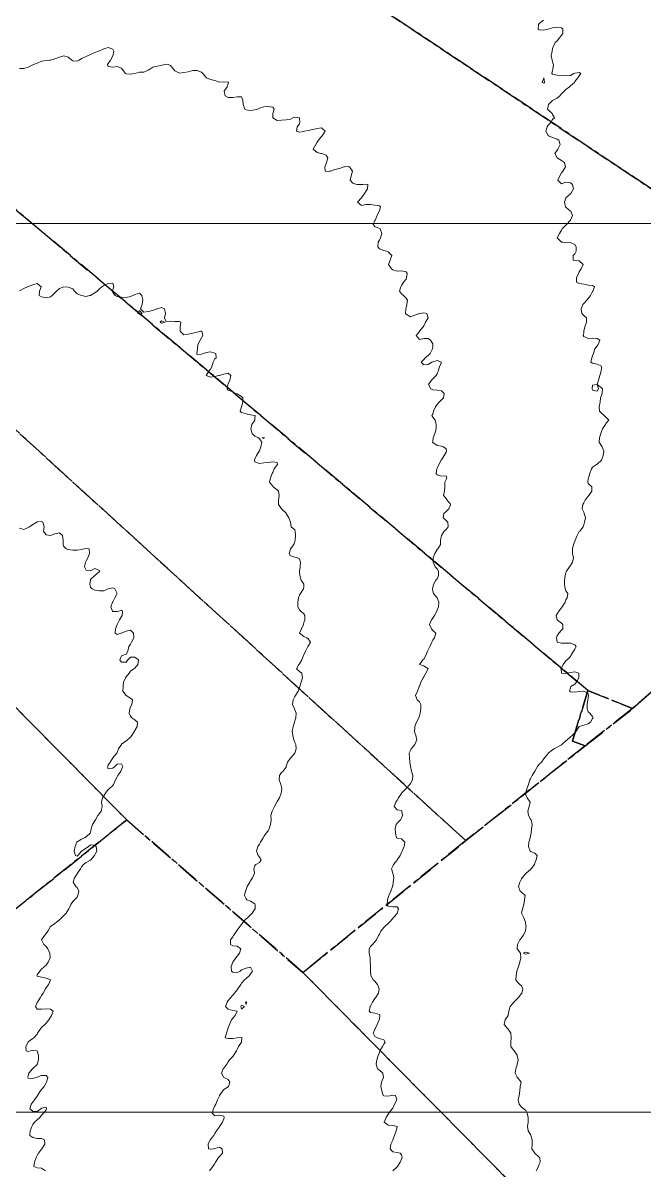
# Model space of a CAD drawing. Header units: centimetres. Extents: x 0 to 642158, y -847 to 649707.
# Drawn here: x 616291.6 to 616361.5, y 620380.9 to 620509.9 of the extents above; entities that cross this region are included whole.
import ezdxf

# ---------------------------------------------------------------- set-up
doc = ezdxf.new("R2010")
doc.units = ezdxf.units.CM
doc.header["$MEASUREMENT"] = 0
doc.linetypes.add('CENTERX2', pattern=[4, 2.5, -0.5, 0.5, -0.5])
doc.layers.add('MEV_grille', color=254, linetype='Continuous', lineweight=9)
doc.layers.add('WAL_topographie 0.5', color=253, linetype='Continuous', lineweight=20)
doc.layers.add('SPW_parcellaire cadastral', color=7, linetype='CENTERX2', lineweight=25, true_color=0xff0542)

# ---------------------------------------------------------------- blocks, each defined once
blk = doc.blocks.new('*U114')
at = {"layer": 'MEV_grille', "transparency": 33554687}
blk.add_lwpolyline([(-1338.46, 0), (1338.46, 0)], dxfattribs=at)
blk = doc.blocks.new('*U115')
at = {"layer": 'MEV_grille', "color": 0, "linetype": 'ByBlock', "lineweight": -2, "transparency": 16777216}
for p in [(0, -1900), (0, -2000)]:
    blk.add_blockref('*U114', p, dxfattribs=at)

msp = doc.modelspace()

# ---------------------------------------------------------------- linework, layer by layer
at = {"layer": 'SPW_parcellaire cadastral'}
for points in [[(616425.74, 620491.64), (616398.85, 620466.93), (616295.42, 620535.92), (616341.97, 620593.58), (616353.95, 620608.37), (616450.36, 620515.77), (616425.74, 620491.64)], [(616244.92, 620527.53), (616265.33, 620555.01), (616295.42, 620535.92), (616398.85, 620466.93), (616360.24, 620432.78), (616355.21, 620434.82), (616244.92, 620527.53)], [(616354.92, 620428.6), (616341.48, 620417.92), (616235.18, 620514.94), (616244.92, 620527.53), (616355.21, 620434.82), (616353.48, 620429.12), (616354.92, 620428.6)], [(616303.32, 620420.25), (616224.63, 620500.07), (616235.18, 620514.94), (616341.48, 620417.92), (616323.15, 620403.09), (616303.32, 620420.25)], [(616303.32, 620420.25), (616290.03, 620409.61), (616256.41, 620439.97), (616241.16, 620431.19), (616199.69, 620465.2), (616224.63, 620500.07), (616303.32, 620420.25)], [(616341.48, 620417.92), (616354.92, 620428.6), (616360.24, 620432.78), (616398.85, 620466.93), (616425.74, 620491.64), (616492.56, 620388.57), (616489.07, 620387.92), (616489.93, 620383.02), (616456.01, 620366.98), (616440.31, 620357.7), (616423.38, 620344.81), (616399.68, 620325.69), (616323.15, 620403.09), (616341.48, 620417.92)], [(616360.24, 620432.78), (616354.92, 620428.6), (616353.48, 620429.12), (616355.21, 620434.82), (616360.24, 620432.78)], [(616290.03, 620409.61), (616303.32, 620420.25), (616323.15, 620403.09), (616399.68, 620325.69), (616371.02, 620300.45), (616358.06, 620289.88), (616353.64, 620285.88), (616330.12, 620265.67), (616329.04, 620264.85), (616291.15, 620237.51), (616212.07, 620310.72), (616188.38, 620332.54), (616278.61, 620400.63), (616290.03, 620409.61)]]:
    msp.add_lwpolyline(points, dxfattribs=at)
at = {"layer": 'WAL_topographie 0.5'}
for points in [[(616350.21, 620510.25), (616349.75, 620509.89), (616349.67, 620509.75), (616349.62, 620509.25), (616349.75, 620509.15), (616350.25, 620509.12), (616350.75, 620509.25), (616350.75, 620509.25), (616351.25, 620509.4), (616351.75, 620509.47), (616352.25, 620509.39), (616352.41, 620509.25), (616352.38, 620508.75), (616352.25, 620508.55), (616352.03, 620508.25), (616351.75, 620507.93), (616351.54, 620507.75), (616351.3, 620507.25), (616351.25, 620507.05), (616351.18, 620506.75), (616351.07, 620506.25), (616351.18, 620505.75), (616351.25, 620505.53), (616351.33, 620505.25), (616351.27, 620504.75), (616351.25, 620504.58), (616351.17, 620504.25), (616351.25, 620504.17), (616351.75, 620504.06), (616352.25, 620504.02), (616352.75, 620503.98), (616353.25, 620504.04), (616353.65, 620504.25), (616353.75, 620504.29), (616354.25, 620504.35), (616354.41, 620504.25), (616354.25, 620504), (616354.08, 620503.75), (616353.75, 620503.35), (616353.69, 620503.25), (616353.25, 620502.85), (616353.16, 620502.75), (616352.75, 620502.46), (616352.54, 620502.25), (616352.25, 620501.95), (616352.05, 620501.75), (616351.75, 620501.49), (616351.31, 620501.25), (616351.25, 620501.2), (616350.78, 620500.75), (616350.75, 620500.58), (616350.68, 620500.25), (616350.75, 620500.14), (616351.19, 620499.75), (616351.25, 620499.62), (616351.44, 620499.25), (616351.25, 620499.07), (616351.05, 620498.75), (616350.75, 620498.44), (616350.62, 620498.25), (616350.49, 620497.75), (616350.75, 620497.28), (616350.8, 620497.25), (616351.25, 620497.06), (616351.75, 620496.85), (616351.96, 620496.75), (616352.09, 620496.25), (616351.82, 620495.75), (616351.75, 620495.62), (616351.49, 620495.25), (616351.75, 620494.75), (616351.75, 620494.75), (616352.25, 620494.46), (616352.57, 620494.25), (616352.68, 620493.75), (616352.4, 620493.25), (616352.25, 620493.06), (616352.05, 620492.75), (616351.85, 620492.25), (616352.25, 620491.83), (616352.75, 620492.01), (616353.25, 620491.93), (616353.49, 620491.75), (616353.6, 620491.25), (616353.29, 620490.75), (616353.25, 620490.7), (616352.75, 620490.25), (616352.75, 620490.25), (616352.59, 620489.75), (616352.7, 620489.25), (616352.75, 620489.2), (616353.25, 620488.77), (616353.28, 620488.75), (616353.48, 620488.25), (616353.25, 620487.75), (616353.25, 620487.75), (616352.82, 620487.25), (616352.75, 620487.17), (616352.33, 620486.75), (616352.25, 620486.63), (616352.01, 620486.25), (616351.77, 620485.75), (616352.25, 620485.27), (616352.38, 620485.25), (616352.75, 620485.2), (616353.25, 620485.23), (616353.75, 620485), (616353.9, 620484.75), (616353.88, 620484.25), (616353.75, 620483.97), (616353.57, 620483.75), (616353.54, 620483.25), (616353.75, 620483.2), (616354.25, 620483.15), (616354.7, 620482.75), (616354.44, 620482.25), (616354.25, 620481.93), (616354.15, 620481.75), (616353.95, 620481.25), (616353.95, 620480.75), (616354.25, 620480.61), (616354.75, 620480.55), (616355.25, 620480.43), (616355.75, 620480.38), (616355.96, 620480.25), (616355.77, 620479.75), (616355.75, 620479.72), (616355.49, 620479.25), (616355.25, 620478.92), (616355.1, 620478.75), (616354.75, 620478.36), (616354.65, 620478.25), (616354.46, 620477.75), (616354.53, 620477.25), (616354.75, 620477.02), (616355.06, 620476.75), (616355.06, 620476.25), (616354.86, 620475.75), (616354.77, 620475.25), (616354.75, 620475.05), (616354.7, 620474.75), (616354.75, 620474.65), (616355.25, 620474.42), (616355.75, 620474.47), (616356.25, 620474.44), (616356.56, 620474.25), (616356.37, 620473.75), (616356.25, 620473.61), (616356.01, 620473.25), (616355.84, 620472.75), (616355.75, 620472.46), (616355.66, 620472.25), (616355.54, 620471.75), (616355.75, 620471.64), (616356.25, 620471.55), (616356.75, 620471.31), (616356.77, 620471.25), (616356.75, 620471.12), (616356.7, 620470.75), (616356.55, 620470.25), (616356.39, 620469.75), (616356.25, 620469.25), (616356.75, 620468.89), (616356.84, 620468.75), (616356.83, 620468.25), (616356.75, 620468), (616356.63, 620467.75), (616356.59, 620467.25), (616356.49, 620466.75), (616356.53, 620466.25), (616356.75, 620466.04), (616357.06, 620465.75), (616357.25, 620465.57), (616357.56, 620465.25), (616357.25, 620464.88), (616357.18, 620464.75), (616356.84, 620464.25), (616356.75, 620463.98), (616356.66, 620463.75), (616356.52, 620463.25), (616356.5, 620462.75), (616356.75, 620462.34), (616356.81, 620462.25), (616357, 620461.75), (616356.95, 620461.25), (616356.75, 620460.75), (616356.75, 620460.75), (616356.25, 620460.28), (616356.2, 620460.25), (616355.75, 620459.94), (616355.61, 620459.75), (616355.42, 620459.25), (616355.28, 620458.75), (616355.25, 620458.62), (616355.19, 620458.25), (616355.25, 620458.1), (616355.64, 620457.75), (616355.64, 620457.25), (616355.32, 620456.75), (616355.25, 620456.67), (616354.9, 620456.25), (616354.75, 620455.93), (616354.66, 620455.75), (616354.57, 620455.25), (616354.75, 620454.87), (616354.8, 620454.75), (616354.93, 620454.25), (616354.85, 620453.75), (616354.75, 620453.47), (616354.67, 620453.25), (616354.3, 620452.75), (616354.25, 620452.7), (616354, 620452.25), (616353.79, 620451.75), (616353.75, 620451.62), (616353.61, 620451.25), (616353.48, 620450.75), (616353.47, 620450.25), (616353.59, 620449.75), (616353.49, 620449.25), (616353.25, 620448.9), (616353.13, 620448.75), (616352.81, 620448.25), (616352.75, 620448.11), (616352.65, 620447.75), (616352.58, 620447.25), (616352.58, 620446.75), (616352.64, 620446.25), (616352.75, 620446.02), (616352.96, 620445.75), (616352.88, 620445.25), (616352.75, 620445.01), (616352.66, 620444.75), (616352.32, 620444.25), (616352.25, 620444.13), (616351.93, 620443.75), (616351.75, 620443.44), (616351.64, 620443.25), (616351.75, 620442.75), (616351.75, 620442.75), (616352.25, 620442.38), (616352.4, 620442.25), (616352.4, 620441.75), (616352.25, 620441.59), (616351.94, 620441.25), (616351.75, 620440.96), (616351.67, 620440.75), (616351.75, 620440.25), (616351.75, 620440.25), (616352.25, 620440.13), (616352.75, 620440.15), (616353.25, 620440.16), (616353.75, 620439.97), (616353.88, 620439.75), (616353.75, 620439.48), (616353.61, 620439.25), (616353.31, 620438.75), (616353.25, 620438.64), (616352.9, 620438.25), (616352.75, 620438.15), (616352.45, 620437.75), (616352.25, 620437.33), (616352.22, 620437.25), (616352.25, 620436.75), (616352.25, 620436.75), (616352.75, 620436.72), (616352.88, 620436.75), (616353.25, 620436.84), (616353.75, 620436.92), (616354.19, 620436.75), (616354.19, 620436.25), (616353.92, 620435.75), (616353.75, 620435.54), (616353.31, 620435.25), (616353.25, 620435.11), (616353.14, 620434.75), (616353.25, 620434.67), (616353.75, 620434.64), (616354.25, 620434.69), (616354.75, 620434.75), (616354.75, 620434.75), (616354.75, 620434.75), (616355.25, 620434.47), (616355.29, 620434.25), (616355.25, 620434), (616355.21, 620433.75), (616355.15, 620433.25), (616355.15, 620432.75), (616355.25, 620432.42), (616355.42, 620432.25), (616355.75, 620431.89), (616355.81, 620431.75), (616355.75, 620431.68), (616355.49, 620431.25), (616355.25, 620431.08), (616354.75, 620430.93), (616354.25, 620430.75), (616354.25, 620430.75), (616353.89, 620430.25), (616353.75, 620430.06), (616353.43, 620429.75), (616353.25, 620429.6), (616352.87, 620429.25), (616352.75, 620429.16), (616352.29, 620428.75), (616352.25, 620428.72), (616351.75, 620428.43), (616351.42, 620428.25), (616351.25, 620428.15), (616350.76, 620427.75), (616350.75, 620427.74), (616350.34, 620427.25), (616350.25, 620427.13), (616349.98, 620426.75), (616349.75, 620426.51), (616349.56, 620426.25), (616349.25, 620425.75), (616349.25, 620425.75), (616348.95, 620425.25), (616348.75, 620424.88), (616348.69, 620424.75), (616348.54, 620424.25), (616348.36, 620423.75), (616348.25, 620423.39), (616348.21, 620423.25), (616348.25, 620423.08), (616348.37, 620422.75), (616348.71, 620422.25), (616348.59, 620421.75), (616348.47, 620421.25), (616348.55, 620420.75), (616348.75, 620420.33), (616348.82, 620420.25), (616348.94, 620419.75), (616348.88, 620419.25), (616348.84, 620418.75), (616348.75, 620418.43), (616348.71, 620418.25), (616348.56, 620417.75), (616348.52, 620417.25), (616348.71, 620416.75), (616348.75, 620416.7), (616349.25, 620416.5), (616349.5, 620416.25), (616349.4, 620415.75), (616349.25, 620415.4), (616349.19, 620415.25), (616348.84, 620414.75), (616348.75, 620414.67), (616348.27, 620414.25), (616348.25, 620414.23), (616347.83, 620413.75), (616347.75, 620413.62), (616347.55, 620413.25), (616347.41, 620412.75), (616347.6, 620412.25), (616347.75, 620412.13), (616348.17, 620411.75), (616348.1, 620411.25), (616348, 620410.75), (616347.86, 620410.25), (616347.75, 620409.75), (616348, 620409.25), (616348.2, 620408.75), (616348.25, 620408.38), (616348.27, 620408.25), (616348.25, 620408.15), (616348.2, 620407.75), (616347.93, 620407.25), (616347.75, 620406.99), (616347.55, 620406.75), (616347.29, 620406.25), (616347.25, 620405.75), (616347.64, 620405.25), (616347.66, 620404.75), (616347.56, 620404.25), (616347.39, 620403.75), (616347.25, 620403.36), (616347.21, 620403.25), (616347.13, 620402.75), (616347.12, 620402.25), (616347.25, 620402.04), (616347.54, 620401.75), (616347.75, 620401.57), (616347.88, 620401.25), (616347.77, 620400.75), (616347.75, 620400.72), (616347.37, 620400.25), (616347.25, 620400.11), (616346.9, 620399.75), (616346.75, 620399.56), (616346.46, 620399.25), (616346.33, 620398.75), (616346.25, 620398.33), (616346.23, 620398.25), (616345.9, 620397.75), (616345.78, 620397.25), (616346.2, 620396.75), (616346.25, 620396.69), (616346.54, 620396.25), (616346.57, 620395.75), (616346.55, 620395.25), (616346.56, 620394.75), (616346.75, 620394.5), (616346.91, 620394.25), (616347.25, 620393.79), (616347.26, 620393.75), (616347.36, 620393.25), (616347.27, 620392.75), (616347.25, 620392.69), (616347.09, 620392.25), (616347.05, 620391.75), (616347.25, 620391.31), (616347.3, 620391.25), (616347.69, 620390.75), (616347.6, 620390.25), (616347.54, 620389.75), (616347.47, 620389.25), (616347.36, 620388.75), (616347.49, 620388.25), (616347.75, 620387.92), (616348.02, 620387.75), (616348.25, 620387.54), (616348.37, 620387.25), (616348.48, 620386.75), (616348.51, 620386.25), (616348.41, 620385.75), (616348.51, 620385.25), (616348.75, 620384.84), (616348.79, 620384.75), (616348.95, 620384.25), (616348.94, 620383.75), (616348.92, 620383.25), (616349.25, 620382.75), (616349.25, 620382.75), (616349.75, 620382.3), (616349.79, 620382.25), (616349.83, 620381.75), (616349.75, 620381.5), (616349.66, 620381.25), (616349.41, 620380.75)], [(616291.25, 620504.8), (616291.75, 620504.81), (616292.25, 620504.96), (616292.75, 620505.22), (616292.85, 620505.25), (616293.25, 620505.42), (616293.75, 620505.62), (616294.25, 620505.71), (616294.62, 620505.75), (616294.75, 620505.76), (616295.25, 620505.91), (616295.75, 620506.09), (616296.25, 620506.22), (616296.75, 620506.09), (616297.16, 620505.75), (616297.25, 620505.69), (616297.75, 620505.62), (616297.97, 620505.75), (616298.25, 620505.94), (616298.75, 620506.15), (616298.92, 620506.25), (616299.25, 620506.39), (616299.75, 620506.6), (616300.15, 620506.75), (616300.25, 620506.79), (616300.75, 620507.01), (616301.25, 620507.16), (616301.75, 620506.98), (616301.86, 620506.75), (616301.75, 620506.25), (616301.75, 620506.25), (616301.5, 620505.75), (616301.25, 620505.39), (616301.15, 620505.25), (616301.25, 620505.05), (616301.75, 620504.97), (616302.25, 620505.05), (616302.75, 620504.83), (616302.82, 620504.75), (616303.17, 620504.25), (616303.25, 620504.2), (616303.75, 620504.17), (616304.25, 620504.25), (616304.25, 620504.25), (616304.75, 620504.41), (616305.25, 620504.41), (616305.75, 620504.61), (616305.94, 620504.75), (616306.25, 620504.95), (616306.75, 620505.08), (616307.25, 620505.15), (616307.56, 620505.25), (616307.75, 620505.29), (616308, 620505.25), (616308.25, 620505.16), (616308.57, 620504.75), (616308.75, 620504.54), (616309.25, 620504.3), (616309.75, 620504.35), (616310.25, 620504.45), (616310.75, 620504.58), (616311.25, 620504.6), (616311.75, 620504.39), (616311.89, 620504.25), (616312.25, 620503.79), (616312.3, 620503.75), (616312.75, 620503.59), (616313.25, 620503.45), (616313.75, 620503.27), (616314.25, 620503.31), (616314.75, 620503.27), (616314.78, 620503.25), (616314.75, 620503.12), (616314.62, 620502.75), (616314.3, 620502.25), (616314.4, 620501.75), (616314.75, 620501.56), (616315.25, 620501.54), (616315.75, 620501.61), (616316.25, 620501.62), (616316.37, 620501.25), (616316.43, 620500.75), (616316.61, 620500.25), (616316.75, 620500.14), (616317.25, 620500.1), (616317.75, 620500.14), (616318.03, 620500.25), (616318.25, 620500.35), (616318.75, 620500.5), (616319.25, 620500.54), (616319.75, 620500.46), (616319.9, 620500.25), (616319.75, 620499.75), (616319.75, 620499.25), (616320.25, 620498.95), (616320.75, 620499.01), (616321.25, 620499.03), (616321.75, 620499.09), (616322.02, 620499.25), (616322.25, 620499.33), (616322.75, 620499.27), (616322.78, 620499.25), (616322.81, 620498.75), (616322.75, 620498.6), (616322.5, 620498.25), (616322.44, 620497.75), (616322.75, 620497.66), (616323.25, 620497.73), (616323.32, 620497.75), (616323.75, 620497.84), (616324.25, 620497.93), (616324.75, 620498.05), (616325.25, 620498.12), (616325.66, 620497.75), (616325.33, 620497.25), (616325.25, 620497.17), (616324.89, 620496.75), (616324.75, 620496.52), (616324.59, 620496.25), (616324.32, 620495.75), (616324.75, 620495.35), (616325.17, 620495.25), (616325.25, 620495.23), (616325.75, 620495.06), (616325.96, 620494.75), (616325.8, 620494.25), (616325.75, 620494.13), (616325.6, 620493.75), (616325.67, 620493.25), (616325.75, 620493.21), (616326.12, 620493.25), (616326.25, 620493.27), (616326.75, 620493.45), (616327.25, 620493.55), (616327.75, 620493.74), (616327.83, 620493.75), (616328.25, 620493.8), (616328.4, 620493.75), (616328.74, 620493.25), (616328.59, 620492.75), (616328.46, 620492.25), (616328.75, 620491.92), (616329.2, 620491.75), (616329.25, 620491.74), (616329.75, 620491.74), (616329.88, 620491.75), (616330.25, 620491.79), (616330.44, 620491.75), (616330.4, 620491.25), (616330.25, 620491.05), (616330.08, 620490.75), (616329.75, 620490.27), (616329.74, 620490.25), (616329.28, 620489.75), (616329.75, 620489.38), (616330.25, 620489.51), (616330.75, 620489.51), (616331.25, 620489.43), (616331.75, 620489.37), (616331.88, 620489.25), (616331.75, 620488.83), (616331.73, 620488.75), (616331.51, 620488.25), (616331.27, 620487.75), (616331.25, 620487.69), (616331.06, 620487.25), (616331.25, 620487.04), (616331.75, 620486.82), (616331.84, 620486.75), (616332.03, 620486.25), (616331.86, 620485.75), (616331.75, 620485.51), (616331.63, 620485.25), (616331.58, 620484.75), (616331.75, 620484.53), (616332.25, 620484.33), (616332.55, 620484.25), (616332.75, 620484.17), (616333.16, 620483.75), (616332.96, 620483.25), (616332.79, 620482.75), (616333.11, 620482.25), (616333.25, 620482.14), (616333.75, 620482.01), (616334.25, 620482.05), (616334.75, 620481.94), (616334.87, 620481.75), (616334.8, 620481.25), (616334.75, 620481.12), (616334.45, 620480.75), (616334.25, 620480.4), (616334.18, 620480.25), (616334, 620479.75), (616334.25, 620479.46), (616334.48, 620479.25), (616334.75, 620478.98), (616334.9, 620478.75), (616334.84, 620478.25), (616334.75, 620477.92), (616334.72, 620477.75), (616334.71, 620477.25), (616334.75, 620477.15), (616335.25, 620476.88), (616335.75, 620477.05), (616336.25, 620477.24), (616336.31, 620477.25), (616336.75, 620477.33), (616337.08, 620477.25), (616337.25, 620476.75), (616337.25, 620476.75), (616337.25, 620476.75), (616336.96, 620476.25), (616336.75, 620475.85), (616336.68, 620475.75), (616336.27, 620475.25), (616336.25, 620475.22), (616335.88, 620474.75), (616336.25, 620474.33), (616336.75, 620474.43), (616337.25, 620474.41), (616337.51, 620474.25), (616337.75, 620473.83), (616337.77, 620473.75), (616337.75, 620473.5), (616337.72, 620473.25), (616337.45, 620472.75), (616337.25, 620472.53), (616336.89, 620472.25), (616336.75, 620472.08), (616336.45, 620471.75), (616336.75, 620471.45), (616337.25, 620471.51), (616337.66, 620471.75), (616337.75, 620471.81), (616338.25, 620471.96), (616338.75, 620471.75), (616338.75, 620471.75), (616338.75, 620471.75), (616338.52, 620471.25), (616338.37, 620470.75), (616338.25, 620470.45), (616338.13, 620470.25), (616337.75, 620469.87), (616337.63, 620469.75), (616337.27, 620469.25), (616337.56, 620468.75), (616337.75, 620468.66), (616338.25, 620468.61), (616338.75, 620468.55), (616339.04, 620468.25), (616338.95, 620467.75), (616338.75, 620467.53), (616338.48, 620467.25), (616338.25, 620466.99), (616338.08, 620466.75), (616337.84, 620466.25), (616337.75, 620465.9), (616337.67, 620465.75), (616337.75, 620465.58), (616338.02, 620465.25), (616338.14, 620464.75), (616338.13, 620464.25), (616338.01, 620463.75), (616337.82, 620463.25), (616337.75, 620462.85), (616337.73, 620462.75), (616337.75, 620462.71), (616338.25, 620462.4), (616338.75, 620462.32), (616338.97, 620462.25), (616339.25, 620462), (616339.3, 620461.75), (616339.25, 620461.64), (616339.06, 620461.25), (616338.75, 620460.78), (616338.72, 620460.75), (616338.43, 620460.25), (616338.25, 620459.83), (616338.21, 620459.75), (616338.13, 620459.25), (616338.25, 620459.1), (616338.75, 620458.95), (616339.25, 620458.97), (616339.36, 620458.75), (616339.25, 620458.55), (616339.13, 620458.25), (616339.11, 620457.75), (616339.09, 620457.25), (616338.96, 620456.75), (616339.25, 620456.44), (616339.38, 620456.25), (616339.75, 620455.78), (616339.76, 620455.75), (616339.75, 620455.71), (616339.57, 620455.25), (616339.25, 620454.95), (616339.01, 620454.75), (616338.93, 620454.25), (616339.25, 620453.95), (616339.45, 620453.75), (616339.51, 620453.25), (616339.25, 620452.94), (616339.03, 620452.75), (616338.75, 620452.25), (616338.75, 620452.25), (616338.62, 620451.75), (616338.63, 620451.25), (616338.34, 620450.75), (616338.25, 620450.69), (616338, 620450.25), (616337.82, 620449.75), (616337.82, 620449.25), (616338.04, 620448.75), (616338.25, 620448.51), (616338.41, 620448.25), (616338.4, 620447.75), (616338.25, 620447.4), (616338.12, 620447.25), (616337.85, 620446.75), (616337.75, 620446.42), (616337.72, 620446.25), (616337.75, 620446), (616337.84, 620445.75), (616338.25, 620445.25), (616338.25, 620445.25), (616338.43, 620444.75), (616338.4, 620444.25), (616338.25, 620443.84), (616338.21, 620443.75), (616337.95, 620443.25), (616337.75, 620442.96), (616337.61, 620442.75), (616337.41, 620442.25), (616337.63, 620441.75), (616337.75, 620441.58), (616338.12, 620441.25), (616337.94, 620440.75), (616337.75, 620440.49), (616337.65, 620440.25), (616337.43, 620439.75), (616337.25, 620439.41), (616337.17, 620439.25), (616336.97, 620438.75), (616336.75, 620438.34), (616336.66, 620438.25), (616336.25, 620437.75), (616336.75, 620437.6), (616337.25, 620437.25), (616337.25, 620437.25), (616337.25, 620437.25), (616336.97, 620436.75), (616336.75, 620436.35), (616336.69, 620436.25), (616336.41, 620435.75), (616336.25, 620435.31), (616336.23, 620435.25), (616336.05, 620434.75), (616335.82, 620434.25), (616335.99, 620433.75), (616336.25, 620433.54), (616336.43, 620433.25), (616336.42, 620432.75), (616336.34, 620432.25), (616336.25, 620431.96), (616336.19, 620431.75), (616335.94, 620431.25), (616335.76, 620430.75), (616335.75, 620430.58), (616335.72, 620430.25), (616335.75, 620430.05), (616335.86, 620429.75), (616335.95, 620429.25), (616335.75, 620428.75), (616335.75, 620428.75), (616335.33, 620428.25), (616335.25, 620428.08), (616335.1, 620427.75), (616335.15, 620427.25), (616335.19, 620426.75), (616335.25, 620426.25), (616335.25, 620426.25), (616335.36, 620425.75), (616335.5, 620425.25), (616335.49, 620424.75), (616335.25, 620424.36), (616335.18, 620424.25), (616334.75, 620423.77), (616334.73, 620423.75), (616334.26, 620423.25), (616334.25, 620423.24), (616333.91, 620422.75), (616333.75, 620422.48), (616333.6, 620422.25), (616333.4, 620421.75), (616333.75, 620421.38), (616334.25, 620421.31), (616334.29, 620421.25), (616334.36, 620420.75), (616334.25, 620420.47), (616334.12, 620420.25), (616333.75, 620419.89), (616333.66, 620419.75), (616333.54, 620419.25), (616333.55, 620418.75), (616333.67, 620418.25), (616333.75, 620418.21), (616334.25, 620418.14), (616334.62, 620417.75), (616334.53, 620417.25), (616334.33, 620416.75), (616334.25, 620416.58), (616334.08, 620416.25), (616333.77, 620415.75), (616333.75, 620415.71), (616333.36, 620415.25), (616333.25, 620415.04), (616333.12, 620414.75), (616333.25, 620414.25), (616333.25, 620414.25), (616333.39, 620413.75), (616333.32, 620413.25), (616333.25, 620412.89), (616333.23, 620412.75), (616333.06, 620412.25), (616332.82, 620411.75), (616332.75, 620411.53), (616332.65, 620411.25), (616332.61, 620410.75), (616332.75, 620410.54), (616333.25, 620410.48), (616333.75, 620410.47), (616333.89, 620410.25), (616333.77, 620409.75), (616333.75, 620409.72), (616333.31, 620409.25), (616333.25, 620409.17), (616332.88, 620408.75), (616332.75, 620408.61), (616332.35, 620408.25), (616332.25, 620408.15), (616331.92, 620407.75), (616331.75, 620407.41), (616331.67, 620407.25), (616331.41, 620406.75), (616331.25, 620406.54), (616330.96, 620406.25), (616330.75, 620406), (616330.62, 620405.75), (616330.6, 620405.25), (616330.73, 620404.75), (616330.72, 620404.25), (616330.75, 620404), (616330.76, 620403.75), (616330.76, 620403.25), (616330.78, 620402.75), (616331.06, 620402.25), (616331.25, 620402.09), (616331.55, 620401.75), (616331.73, 620401.25), (616331.64, 620400.75), (616331.33, 620400.25), (616331.25, 620400.15), (616330.96, 620399.75), (616330.75, 620399.31), (616330.72, 620399.25), (616330.59, 620398.75), (616330.75, 620398.6), (616331.25, 620398.49), (616331.75, 620398.34), (616331.82, 620398.25), (616331.75, 620397.88), (616331.72, 620397.75), (616331.51, 620397.25), (616331.26, 620396.75), (616331.25, 620396.71), (616331.06, 620396.25), (616331.25, 620395.88), (616331.54, 620395.75), (616331.75, 620395.67), (616332.25, 620395.52), (616332.41, 620395.25), (616332.25, 620395.01), (616332.09, 620394.75), (616331.82, 620394.25), (616331.75, 620394.08), (616331.62, 620393.75), (616331.48, 620393.25), (616331.4, 620392.75), (616331.53, 620392.25), (616331.75, 620392.1), (616332.15, 620391.75), (616332.22, 620391.25), (616331.98, 620390.75), (616331.93, 620390.25), (616332.01, 620389.75), (616332.17, 620389.25), (616332.25, 620389.2), (616332.75, 620389.18), (616333.08, 620389.25), (616333.25, 620389.28), (616333.55, 620389.25), (616333.72, 620388.75), (616333.47, 620388.25), (616333.25, 620387.83), (616333.2, 620387.75), (616332.82, 620387.25), (616332.75, 620387.15), (616332.5, 620386.75), (616332.29, 620386.25), (616332.75, 620385.89), (616333.25, 620385.87), (616333.75, 620385.75), (616333.75, 620385.75), (616333.75, 620385.75), (616333.63, 620385.25), (616333.47, 620384.75), (616333.27, 620384.25), (616333.25, 620384.2), (616333.04, 620383.75), (616332.95, 620383.25), (616333.25, 620382.92), (616333.75, 620382.84), (616334.08, 620382.75), (616334.25, 620382.56), (616334.3, 620382.25), (616334.25, 620382.09), (616334.11, 620381.75), (616333.8, 620381.25), (616333.75, 620381.2), (616333.28, 620380.75)], [(616350.25, 620503.17), (616350.33, 620503.25), (616350.25, 620503.75), (616350.06, 620503.25), (616350.25, 620503.17)], [(616291.25, 620479.8), (616291.75, 620480.04), (616292.16, 620480.25), (616292.25, 620480.29), (616292.75, 620480.45), (616293.25, 620480.6), (616293.69, 620480.25), (616293.52, 620479.75), (616293.46, 620479.25), (616293.75, 620479.1), (616294.25, 620479.01), (616294.75, 620479.1), (616294.94, 620479.25), (616295.25, 620479.56), (616295.44, 620479.75), (616295.75, 620480.06), (616296.25, 620480.24), (616296.75, 620480.19), (616297.25, 620480.02), (616297.44, 620479.75), (616297.75, 620479.44), (616298.25, 620479.25), (616298.25, 620479.25), (616298.75, 620479.14), (616299.14, 620479.25), (616299.25, 620479.28), (616299.75, 620479.57), (616299.98, 620479.75), (616300.25, 620480.02), (616300.54, 620480.25), (616300.75, 620480.4), (616301.25, 620480.63), (616301.75, 620480.65), (616301.88, 620480.25), (616301.75, 620479.92), (616301.7, 620479.75), (616301.75, 620479.61), (616302.03, 620479.25), (616302.25, 620479.16), (616302.75, 620479.06), (616303.25, 620479.04), (616303.75, 620479.17), (616304, 620479.25), (616304.25, 620479.36), (616304.75, 620479.51), (616305.04, 620479.25), (616305.12, 620478.75), (616305.08, 620478.25), (616304.88, 620477.75), (616305.25, 620477.38), (616305.75, 620477.47), (616306.25, 620477.57), (616306.72, 620477.75), (616306.75, 620477.76), (616307.25, 620477.9), (616307.58, 620477.75), (616307.7, 620477.25), (616307.56, 620476.75), (616307.75, 620476.33), (616308.25, 620476.38), (616308.75, 620476.34), (616309.25, 620476.33), (616309.4, 620476.25), (616309.35, 620475.75), (616309.34, 620475.25), (616309.75, 620474.84), (616310.25, 620474.92), (616310.75, 620475.04), (616311.25, 620475.15), (616311.65, 620475.25), (616311.75, 620475.27), (616311.79, 620475.25), (616311.89, 620474.75), (616311.75, 620474.5), (616311.57, 620474.25), (616311.31, 620473.75), (616311.29, 620473.25), (616311.25, 620473), (616311.22, 620472.75), (616311.25, 620472.58), (616311.75, 620472.67), (616312, 620472.75), (616312.25, 620472.84), (616312.75, 620472.92), (616313.25, 620472.79), (616313.35, 620472.75), (616313.37, 620472.25), (616313.25, 620472.12), (616313.05, 620471.75), (616312.89, 620471.25), (616312.75, 620470.97), (616312.57, 620470.75), (616312.25, 620470.25), (616312.75, 620470.06), (616313.25, 620470.16), (616313.67, 620470.25), (616313.75, 620470.27), (616314.25, 620470.4), (616314.75, 620470.53), (616315.03, 620470.25), (616314.92, 620469.75), (616314.75, 620469.34), (616314.7, 620469.25), (616314.64, 620468.75), (616314.75, 620468.61), (616315.25, 620468.42), (616315.61, 620468.25), (616315.75, 620468.2), (616316.25, 620467.9), (616316.38, 620467.75), (616316.4, 620467.25), (616316.25, 620466.75), (616316.25, 620466.75), (616316.08, 620466.25), (616316.25, 620466.09), (616316.75, 620465.94), (616317.25, 620465.84), (616317.75, 620465.78), (616317.77, 620465.75), (616317.75, 620465.5), (616317.72, 620465.25), (616317.41, 620464.75), (616317.27, 620464.25), (616317.44, 620463.75), (616317.75, 620463.44), (616318.14, 620463.25), (616318.25, 620463.15), (616318.54, 620462.75), (616318.43, 620462.25), (616318.25, 620461.79), (616318.24, 620461.75), (616317.94, 620461.25), (616317.75, 620460.86), (616317.69, 620460.75), (616317.75, 620460.55), (616318.25, 620460.37), (616318.75, 620460.43), (616319.25, 620460.47), (616319.75, 620460.56), (616320.25, 620460.46), (616320.28, 620460.25), (616320.25, 620460.21), (616319.93, 620459.75), (616319.75, 620459.36), (616319.7, 620459.25), (616319.5, 620458.75), (616319.4, 620458.25), (616319.75, 620457.81), (616319.81, 620457.75), (616320.25, 620457.4), (616320.39, 620457.25), (616320.47, 620456.75), (616320.4, 620456.25), (616320.4, 620455.75), (616320.75, 620455.25), (616320.75, 620455.25), (616321.25, 620454.78), (616321.28, 620454.75), (616321.58, 620454.25), (616321.75, 620453.75), (616321.75, 620453.75), (616321.83, 620453.25), (616322.25, 620452.89), (616322.28, 620452.75), (616322.32, 620452.25), (616322.29, 620451.75), (616322.25, 620451.59), (616322.13, 620451.25), (616321.76, 620450.75), (616321.75, 620450.71), (616321.61, 620450.25), (616321.75, 620449.96), (616322.25, 620449.81), (616322.54, 620449.75), (616322.75, 620449.65), (616322.89, 620449.25), (616322.84, 620448.75), (616322.76, 620448.25), (616322.81, 620447.75), (616322.97, 620447.25), (616323.25, 620446.8), (616323.27, 620446.75), (616323.25, 620446.5), (616323.22, 620446.25), (616322.89, 620445.75), (616322.75, 620445.54), (616322.65, 620445.25), (616322.58, 620444.75), (616322.58, 620444.25), (616322.75, 620443.9), (616322.93, 620443.75), (616323.25, 620443.43), (616323.37, 620443.25), (616323.36, 620442.75), (616323.25, 620442.45), (616323.2, 620442.25), (616322.98, 620441.75), (616322.77, 620441.25), (616323.25, 620440.89), (616323.58, 620440.75), (616323.75, 620440.62), (616324, 620440.25), (616323.75, 620439.82), (616323.72, 620439.75), (616323.45, 620439.25), (616323.25, 620438.83), (616323.21, 620438.75), (616323.01, 620438.25), (616322.75, 620437.82), (616322.7, 620437.75), (616322.42, 620437.25), (616322.75, 620436.97), (616323.04, 620436.75), (616323.12, 620436.25), (616322.96, 620435.75), (616322.82, 620435.25), (616322.75, 620435.1), (616322.61, 620434.75), (616322.32, 620434.25), (616322.25, 620434.15), (616322.05, 620433.75), (616321.98, 620433.25), (616322.19, 620432.75), (616322.25, 620432.63), (616322.4, 620432.25), (616322.34, 620431.75), (616322.25, 620431.4), (616322.21, 620431.25), (616322.05, 620430.75), (616321.95, 620430.25), (616322, 620429.75), (616322.13, 620429.25), (616322.25, 620428.97), (616322.34, 620428.75), (616322.39, 620428.25), (616322.25, 620427.78), (616322.24, 620427.75), (616321.79, 620427.25), (616321.75, 620427.2), (616321.41, 620426.75), (616321.28, 620426.25), (616321.25, 620426.18), (616320.93, 620425.75), (616320.75, 620425.6), (616320.53, 620425.25), (616320.49, 620424.75), (616320.67, 620424.25), (616320.75, 620423.94), (616320.79, 620423.75), (616320.75, 620423.5), (616320.72, 620423.25), (616320.51, 620422.75), (616320.25, 620422.31), (616320.21, 620422.25), (616319.95, 620421.75), (616319.75, 620421.4), (616319.68, 620421.25), (616319.53, 620420.75), (616319.56, 620420.25), (616319.52, 620419.75), (616319.36, 620419.25), (616319.25, 620419.03), (616319.01, 620418.75), (616318.75, 620418.38), (616318.66, 620418.25), (616318.39, 620417.75), (616318.25, 620417.54), (616318.06, 620417.25), (616317.93, 620416.75), (616318.13, 620416.25), (616318.25, 620416.08), (616318.44, 620415.75), (616318.25, 620415.45), (616317.85, 620415.25), (616317.75, 620415.12), (616317.63, 620414.75), (616317.69, 620414.25), (616317.46, 620413.75), (616317.25, 620413.38), (616317.18, 620413.25), (616316.87, 620412.75), (616316.75, 620412.42), (616316.69, 620412.25), (616316.59, 620411.75), (616316.75, 620411.36), (616316.85, 620411.25), (616317.25, 620411.12), (616317.75, 620410.81), (616317.79, 620410.75), (616317.78, 620410.25), (616317.75, 620410.2), (616317.43, 620409.75), (616317.25, 620409.56), (616316.91, 620409.25), (616316.75, 620409.11), (616316.44, 620408.75), (616316.25, 620408.49), (616316.06, 620408.25), (616315.75, 620407.86), (616315.66, 620407.75), (616315.33, 620407.25), (616315.25, 620407.1), (616315, 620406.75), (616315, 620406.25), (616315.25, 620406.1), (616315.75, 620406.03), (616316.18, 620405.75), (616316.02, 620405.25), (616315.75, 620404.93), (616315.61, 620404.75), (616315.25, 620404.25), (616315.25, 620404.25), (616315.09, 620403.75), (616315.12, 620403.25), (616315.25, 620403.13), (616315.75, 620403.07), (616316.07, 620403.25), (616316.25, 620403.37), (616316.75, 620403.58), (616317.25, 620403.67), (616317.48, 620403.25), (616317.25, 620402.94), (616317.13, 620402.75), (616316.75, 620402.42), (616316.59, 620402.25), (616316.25, 620401.87), (616316.16, 620401.75), (616315.81, 620401.25), (616315.75, 620401.12), (616315.46, 620400.75), (616315.25, 620400.52), (616315.01, 620400.25), (616314.75, 620399.94), (616314.61, 620399.75), (616314.42, 620399.25), (616314.75, 620398.94), (616315.25, 620398.8), (616315.75, 620398.75), (616315.75, 620398.75), (616315.75, 620398.75), (616315.54, 620398.25), (616315.25, 620397.95), (616315.13, 620397.75), (616314.89, 620397.25), (616314.75, 620396.84), (616314.71, 620396.75), (616314.55, 620396.25), (616314.39, 620395.75), (616314.75, 620395.67), (616315.25, 620395.65), (616315.75, 620395.75), (616315.75, 620395.75), (616316.25, 620395.77), (616316.3, 620395.75), (616316.25, 620395.5), (616316.22, 620395.25), (616315.9, 620394.75), (616315.75, 620394.43), (616315.67, 620394.25), (616315.35, 620393.75), (616315.25, 620393.62), (616314.9, 620393.25), (616314.75, 620393.03), (616314.59, 620392.75), (616314.25, 620392.33), (616314.19, 620392.25), (616313.99, 620391.75), (616314.25, 620391.25), (616314.25, 620391.25), (616314.75, 620391.06), (616314.92, 620390.75), (616314.77, 620390.25), (616314.75, 620390.23), (616314.25, 620389.93), (616314.12, 620389.75), (616313.76, 620389.25), (616313.75, 620389.22), (616313.55, 620388.75), (616313.35, 620388.25), (616313.25, 620388.08), (616313.08, 620387.75), (616312.92, 620387.25), (616313.25, 620386.95), (616313.75, 620387.03), (616314.25, 620386.9), (616314.3, 620386.75), (616314.25, 620386.62), (616314.09, 620386.25), (616313.78, 620385.75), (616313.75, 620385.72), (616313.44, 620385.25), (616313.25, 620384.96), (616313.11, 620384.75), (616312.75, 620384.28), (616312.73, 620384.25), (616312.48, 620383.75), (616312.53, 620383.25), (616312.75, 620383.19), (616313.08, 620383.25), (616313.25, 620383.28), (616313.75, 620383.43), (616314.07, 620383.25), (616314.11, 620382.75), (616313.75, 620382.38), (616313.65, 620382.25), (616313.33, 620381.75), (616313.25, 620381.6), (616313.01, 620381.25), (616312.75, 620380.92), (616312.63, 620380.75)], [(616304.75, 620477.17), (616305.06, 620477.25), (616304.75, 620477.56), (616304.56, 620477.25), (616304.75, 620477.17)], [(616307.25, 620476.14), (616307.65, 620476.25), (616307.25, 620476.42), (616307.08, 620476.25), (616307.25, 620476.14)], [(616356.25, 620468.5), (616356.42, 620468.75), (616356.25, 620469.25), (616355.75, 620469.17), (616355.68, 620468.75), (616355.75, 620468.61), (616356.25, 620468.5)], [(616318.78, 620463.25), (616318.75, 620463.18), (616318.58, 620463.25), (616318.75, 620463.27), (616318.78, 620463.25)], [(616291.25, 620453.1), (616291.75, 620452.95), (616292.25, 620453.15), (616292.4, 620453.25), (616292.75, 620453.48), (616293.21, 620453.75), (616293.25, 620453.79), (616293.75, 620453.83), (616293.89, 620453.75), (616294.05, 620453.25), (616293.95, 620452.75), (616294.25, 620452.32), (616294.75, 620452.27), (616295.25, 620452.45), (616295.75, 620452.54), (616296.08, 620452.25), (616296.16, 620451.75), (616296.18, 620451.25), (616296.25, 620451.03), (616296.5, 620450.75), (616296.75, 620450.68), (616297.25, 620450.62), (616297.75, 620450.59), (616298.25, 620450.69), (616298.55, 620450.75), (616298.75, 620450.79), (616299.08, 620450.75), (616299.15, 620450.25), (616298.95, 620449.75), (616298.75, 620449.4), (616298.68, 620449.25), (616298.58, 620448.75), (616298.75, 620448.37), (616299.25, 620448.28), (616299.75, 620448.53), (616300.25, 620448.31), (616300.27, 620448.25), (616300.25, 620448.21), (616299.75, 620447.75), (616299.75, 620447.75), (616299.25, 620447.31), (616299.23, 620447.25), (616299.18, 620446.75), (616299.25, 620446.46), (616299.42, 620446.25), (616299.75, 620446.11), (616300.25, 620446.05), (616300.75, 620446.04), (616301.25, 620446.25), (616301.25, 620446.25), (616301.75, 620446.37), (616302, 620446.25), (616302.23, 620445.75), (616302, 620445.25), (616301.75, 620444.81), (616301.71, 620444.75), (616301.55, 620444.25), (616301.71, 620443.75), (616301.75, 620443.72), (616302.25, 620443.72), (616302.38, 620443.75), (616302.75, 620443.81), (616302.83, 620443.75), (616302.82, 620443.25), (616302.75, 620443.15), (616302.51, 620442.75), (616302.25, 620442.25), (616302.25, 620442.25), (616302.06, 620441.75), (616302.02, 620441.25), (616302.25, 620441.11), (616302.67, 620441.25), (616302.75, 620441.27), (616303.25, 620441.51), (616303.75, 620441.59), (616304.1, 620441.25), (616304.11, 620440.75), (616303.86, 620440.25), (616303.75, 620440.03), (616303.57, 620439.75), (616303.44, 620439.25), (616303.25, 620438.9), (616302.85, 620438.75), (616302.75, 620438.7), (616302.53, 620438.25), (616302.75, 620438.01), (616303.25, 620438), (616303.43, 620438.25), (616303.75, 620438.57), (616304.25, 620438.55), (616304.65, 620438.25), (616304.58, 620437.75), (616304.25, 620437.32), (616304.12, 620437.25), (616303.75, 620436.98), (616303.59, 620436.75), (616303.25, 620436.37), (616303.17, 620436.25), (616302.96, 620435.75), (616302.91, 620435.25), (616302.88, 620434.75), (616303.25, 620434.25), (616303.25, 620434.25), (616303.75, 620433.96), (616303.96, 620433.75), (616303.89, 620433.25), (616303.75, 620432.96), (616303.68, 620432.75), (616303.6, 620432.25), (616303.75, 620431.94), (616303.91, 620431.75), (616304.25, 620431.53), (616304.53, 620431.25), (616304.49, 620430.75), (616304.25, 620430.33), (616304.2, 620430.25), (616303.89, 620429.75), (616303.75, 620429.56), (616303.42, 620429.25), (616303.25, 620429.14), (616302.75, 620428.78), (616302.72, 620428.75), (616302.39, 620428.25), (616302.25, 620427.83), (616302.21, 620427.75), (616301.75, 620427.25), (616301.75, 620427.25), (616301.46, 620426.75), (616301.25, 620426.4), (616301.16, 620426.25), (616301.25, 620426), (616301.75, 620426.06), (616301.98, 620426.25), (616302.25, 620426.54), (616302.75, 620426.56), (616302.88, 620426.25), (616302.75, 620425.94), (616302.66, 620425.75), (616302.34, 620425.25), (616302.25, 620425.1), (616302.07, 620424.75), (616301.84, 620424.25), (616301.75, 620424.11), (616301.33, 620423.75), (616301.25, 620423.68), (616300.92, 620423.25), (616300.75, 620422.97), (616300.6, 620422.75), (616300.5, 620422.25), (616300.57, 620421.75), (616300.45, 620421.25), (616300.25, 620420.98), (616300.07, 620420.75), (616299.82, 620420.25), (616299.75, 620420.16), (616299.47, 620419.75), (616299.33, 620419.25), (616299.25, 620418.85), (616299.22, 620418.75), (616298.75, 620418.36), (616298.56, 620418.25), (616298.25, 620418.1), (616297.75, 620417.78), (616297.72, 620417.75), (616297.54, 620417.25), (616297.4, 620416.75), (616297.55, 620416.25), (616297.75, 620416.19), (616297.81, 620416.25), (616298.25, 620416.75), (616298.25, 620416.75), (616298.75, 620417.07), (616299.02, 620417.25), (616299.25, 620417.45), (616299.75, 620417.43), (616299.89, 620417.25), (616299.95, 620416.75), (616299.75, 620416.32), (616299.71, 620416.25), (616299.27, 620415.75), (616299.25, 620415.73), (616298.75, 620415.46), (616298.47, 620415.25), (616298.25, 620414.99), (616298.11, 620414.75), (616297.8, 620414.25), (616297.75, 620414.19), (616297.45, 620413.75), (616297.28, 620413.25), (616297.61, 620412.75), (616297.75, 620412.65), (616297.92, 620412.25), (616297.84, 620411.75), (616297.75, 620411.57), (616297.46, 620411.25), (616297.25, 620411.09), (616297.04, 620410.75), (616296.8, 620410.25), (616296.75, 620410.14), (616296.51, 620409.75), (616296.25, 620409.51), (616296, 620409.25), (616295.75, 620409), (616295.42, 620408.75), (616295.25, 620408.6), (616294.75, 620408.25), (616294.75, 620408.25), (616294.43, 620407.75), (616294.25, 620407.46), (616294.09, 620407.25), (616293.75, 620406.75), (616294, 620406.25), (616294.25, 620406.02), (616294.44, 620405.75), (616294.67, 620405.25), (616294.72, 620404.75), (616294.49, 620404.25), (616294.25, 620403.89), (616294.08, 620403.75), (616293.75, 620403.44), (616293.53, 620403.25), (616293.25, 620402.83), (616293.2, 620402.75), (616293.25, 620402.66), (616293.75, 620402.54), (616294.25, 620402.44), (616294.75, 620402.25), (616294.75, 620402.25), (616294.75, 620402.25), (616294.51, 620401.75), (616294.25, 620401.36), (616294.2, 620401.25), (616293.93, 620400.75), (616293.75, 620400.5), (616293.6, 620400.25), (616293.27, 620399.75), (616293.25, 620399.71), (616293.07, 620399.25), (616293.25, 620398.96), (616293.75, 620398.94), (616294.25, 620398.98), (616294.75, 620398.97), (616295.04, 620398.75), (616294.86, 620398.25), (616294.75, 620398.06), (616294.55, 620397.75), (616294.25, 620397.4), (616294.12, 620397.25), (616293.75, 620396.89), (616293.61, 620396.75), (616293.3, 620396.25), (616293.25, 620396.15), (616292.87, 620395.75), (616292.75, 620395.65), (616292.25, 620395.29), (616292.22, 620395.25), (616291.99, 620394.75), (616292, 620394.25), (616292.25, 620394.18), (616292.5, 620394.25), (616292.75, 620394.32), (616293.25, 620394.25), (616293.25, 620394.25), (616293.39, 620393.75), (616293.4, 620393.25), (616293.26, 620392.75), (616293.25, 620392.72), (616292.75, 620392.27), (616292.73, 620392.25), (616292.31, 620391.75), (616292.25, 620391.5), (616292.19, 620391.25), (616292.25, 620391.18), (616292.75, 620391.14), (616293.13, 620391.25), (616293.25, 620391.3), (616293.75, 620391.51), (616294.25, 620391.49), (616294.45, 620391.25), (616294.3, 620390.75), (616294.25, 620390.67), (616294.04, 620390.25), (616293.75, 620389.91), (616293.62, 620389.75), (616293.3, 620389.25), (616293.25, 620389.16), (616292.96, 620388.75), (616292.75, 620388.49), (616292.57, 620388.25), (616292.42, 620387.75), (616292.75, 620387.49), (616293.25, 620387.44), (616293.67, 620387.75), (616293.75, 620387.83), (616294.25, 620387.92), (616294.3, 620387.75), (616294.25, 620387.63), (616293.95, 620387.25), (616293.75, 620387.03), (616293.55, 620386.75), (616293.25, 620386.49), (616292.96, 620386.25), (616292.75, 620385.99), (616292.63, 620385.75), (616292.45, 620385.25), (616292.42, 620384.75), (616292.75, 620384.51), (616293.25, 620384.42), (616293.75, 620384.41), (616294.07, 620384.25), (616294.1, 620383.75), (616293.78, 620383.25), (616293.75, 620383.22), (616293.4, 620382.75), (616293.25, 620382.48), (616293.14, 620382.25), (616292.95, 620381.75), (616292.87, 620381.25), (616293.25, 620381.11), (616293.75, 620381.07), (616294.17, 620380.75)], [(616348.65, 620405.25), (616348.25, 620405.14), (616347.92, 620405.25), (616348.25, 620405.39), (616348.65, 620405.25)], [(616316.58, 620399.25), (616316.25, 620398.96), (616316.15, 620399.25), (616316.25, 620399.39), (616316.58, 620399.25)], [(616316.8, 620399.75), (616316.75, 620399.5), (616316.67, 620399.75), (616316.75, 620399.79), (616316.8, 620399.75)]]:
    msp.add_lwpolyline(points, dxfattribs=at)

# ---------------------------------------------------------------- block references
at = {"layer": 'MEV_grille', "transparency": 33554687}
msp.add_blockref('*U115', (616669.48, 622387.38), dxfattribs=at)

doc.saveas('drawing.dxf')
